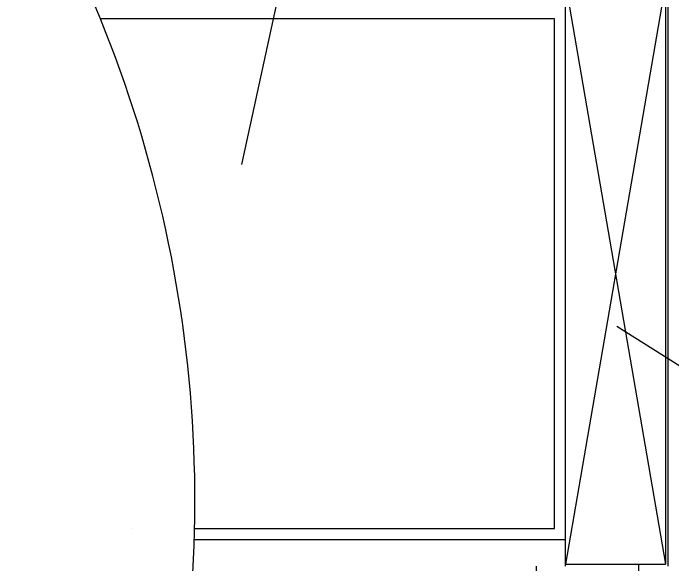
# Model space of a CAD drawing. Header units: metres. Extents: x 80 to 5348, y 323 to 6956.
# Drawn here: x 80 to 1196, y 1054 to 1987 of the extents above; entities that cross this region are included whole.
import ezdxf

# ---------------------------------------------------------------- set-up
doc = ezdxf.new("R2010")
doc.units = ezdxf.units.M
for name, color, linetype in [('2', 2, 'Continuous'), ('3', 3, 'Continuous'), ('7', 7, 'Continuous'), ('BH', 3, 'Continuous')]:
    doc.layers.add(name, color=color, linetype=linetype)
doc.dimstyles.get("Standard").update_dxf_attribs({"dimtxt": 2.5, "dimasz": 2.5, "dimexe": 1.25, "dimexo": 0.625, "dimtad": 1, "dimcen": 2.5, "dimazin": 3, "dimtfac": 1, "dimtmove": 0, "dimatfit": 3})

msp = doc.modelspace()

# ---------------------------------------------------------------- hatches: boundary and pattern name
at = {"layer": 'BH'}
h = msp.add_hatch(dxfattribs=at)
h.set_pattern_fill('ANSI31', scale=600)
h.paths.add_polyline_path([(995.68, 1977.94), (826.93, 1977.94), (227.77, 1977.94, -0.1), (387.29, 1115.44), (995.68, 1115.44)])
h = msp.add_hatch(dxfattribs=at)
h.set_pattern_fill('AR-CONC', scale=50)
h.paths.add_polyline_path([(995.68, 1977.94), (826.93, 1977.94), (227.77, 1977.94, -0.1), (387.29, 1115.44), (995.68, 1115.44)])

# ---------------------------------------------------------------- linework, layer by layer
at = {"layer": '2'}
msp.add_lwpolyline([(387.29, 1115.44), (995.68, 1115.44), (995.68, 1977.94), (826.93, 1977.94), (227.77, 1977.94)], dxfattribs=at)
at = {"layer": '3'}
for p, q in [((1014.43, 1051.69), (1014.43, 2041.69)), ((1014.43, 2037.94), (1183.74, 1055.44)), ((1183.74, 2037.94), (1014.43, 1055.44)), ((280.14, 1115.44), (280.14, 1115.44)), ((386.8, 1096.69), (1014.43, 1096.69))]:
    msp.add_line(p, q, dxfattribs=at)
at = {"layer": '7'}
for p, q in [((1187.49, 2041.69), (1187.49, 1051.69)), ((1183.74, 2037.94), (1183.74, 1055.44)), ((1014.43, 1055.44), (1183.74, 1055.44))]:
    msp.add_line(p, q, dxfattribs=at)
msp.add_lwpolyline([(1137.88, 1055.44), (1137.96, 1008.96), (1068.53, 965.44), (972.53, 965.44), (965.62, 972.32), (965.27, 1051.73)], dxfattribs=at)
at = {"layer": 'BH'}
msp.add_arc((-1769.19, 1162.61), 2156.99, 351.1, 30.96, dxfattribs=at)

# ---------------------------------------------------------------- leaders
for points in [[(467.2, 1731.6), (680.56, 2716.36)], [(1101.58, 1458.03), (1524.71, 1190.39)]]:
    msp.add_leader(points, dimstyle='Standard', dxfattribs=at)

doc.saveas('drawing.dxf')
